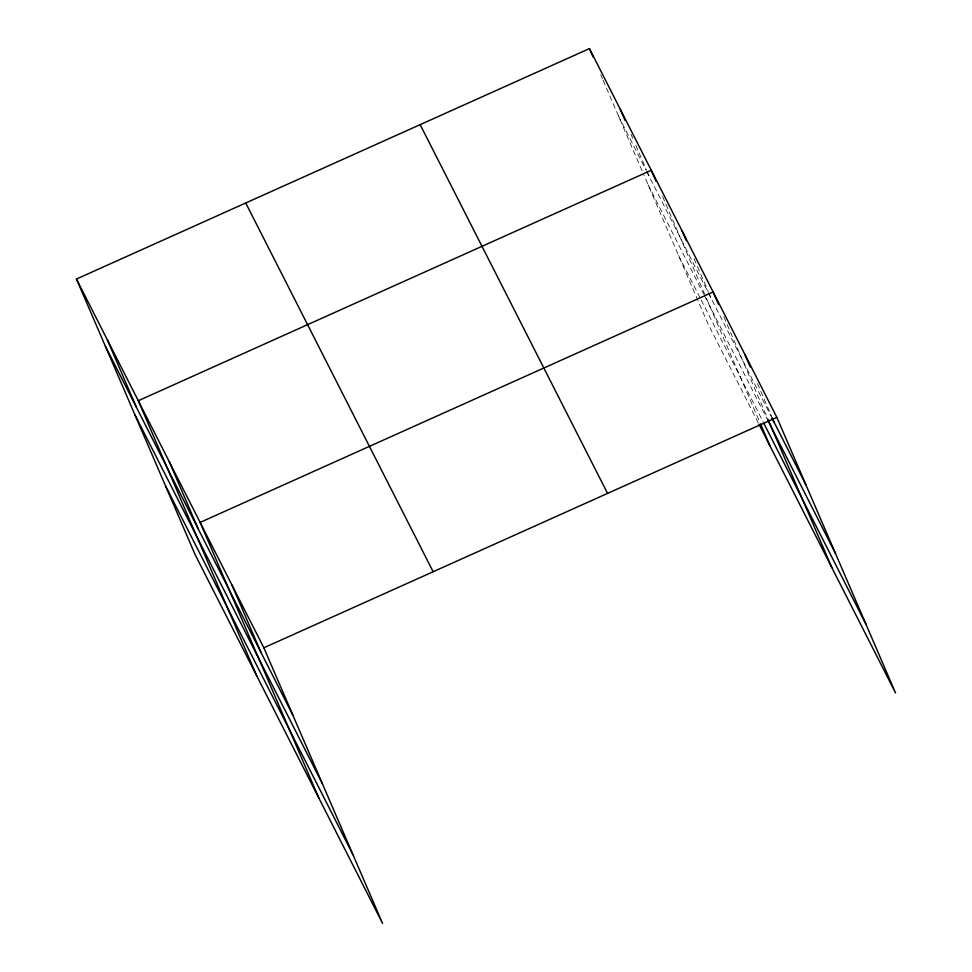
<?xml version="1.0" encoding="UTF-8"?>
<svg xmlns="http://www.w3.org/2000/svg" width="972" height="972" viewBox="0 0 972 972"><rect width="100%" height="100%" fill="white"/><g stroke="black" fill="none" stroke-linecap="round" stroke-linejoin="round"><path stroke-width="0.73" stroke-dasharray="4.86 3.65" d="M618.484 115.996L645.967 170.088M646.647 171.436L771.306 416.733M648.069 184.716L703.728 294.224M704.421 295.585L766.944 418.616M678.553 255.502L700.545 298.769M701.237 300.117L763.081 421.812M758.306 422.917L708.151 324.211L643.926 175.094M757.431 383.551L771.659 416.563M723.8 316.738L768.208 419.843M694.069 258.637L708.284 291.649M708.867 293.034L711.249 298.538M662.552 196.417L705.769 296.776M706.365 298.149L759.934 422.541M631.035 134.209L632.808 138.328M635.773 145.205L646.441 169.966M647.024 171.339L649.405 176.843M600.708 74.735L602.482 78.866M603.077 80.239L643.33 173.721"/><path stroke-width="1.46" d="M76.448 279.037L263.849 647.789L382.555 923.4L195.141 554.648L76.448 279.037L589.445 48.6L776.859 417.353L895.552 692.963L758.998 424.266M263.849 647.789L776.859 417.353M771.987 418.057L805.885 484.749M767.637 419.977L835.47 553.457M763.761 423.16L865.967 624.255M420.159 124.647L607.561 493.399M245.734 202.99L433.148 571.743M105.474 346.433L292.876 715.185M135.072 415.153L322.473 783.894M165.556 485.939L352.958 854.692M745.002 354.659L750.323 367.039M772.242 417.936L774.028 422.067M718.466 304.358L713.132 291.977L200.135 522.414L318.828 798.024M768.208 419.843L831.838 567.587M682.21 231.129L686.366 240.764M656.027 181.29L651.289 170.282L138.291 400.719L256.985 676.342M760.517 423.913L769.994 445.905M620.367 109.447L625.105 120.443M589.445 48.6L593.005 56.85M231.992 585.095L261.018 652.504M169.213 461.566L198.239 528.975M107.37 339.884L136.396 407.28"/></g></svg>
